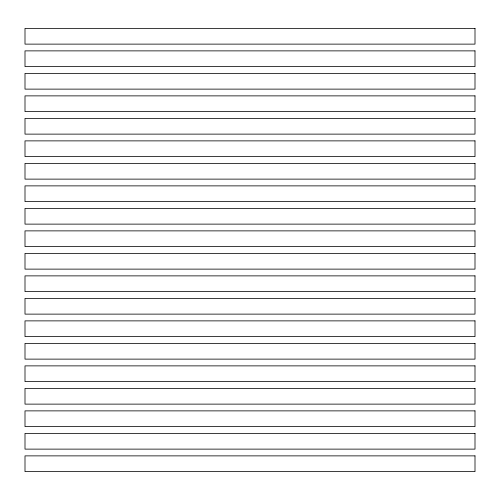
<?xml version="1.0" encoding="UTF-8"?>
<svg xmlns="http://www.w3.org/2000/svg" width="500" height="500" viewBox="0 0 500 500"><rect width="100%" height="100%" fill="white"/><g stroke="black" fill="none" stroke-linecap="round" stroke-linejoin="round"><path stroke-width="0.75" d="M475 28.375L25 28.375L25 44.125L475 44.125L475 28.375M475 50.875L25 50.875L25 66.625L475 66.625L475 50.875M475 73.375L25 73.375L25 89.125L475 89.125L475 73.375M475 95.875L25 95.875L25 111.625L475 111.625L475 95.875M475 118.375L25 118.375L25 134.125L475 134.125L475 118.375M475 140.875L25 140.875L25 156.625L475 156.625L475 140.875M475 163.375L25 163.375L25 179.125L475 179.125L475 163.375M475 185.875L25 185.875L25 201.625L475 201.625L475 185.875M475 208.375L25 208.375L25 224.125L475 224.125L475 208.375M475 230.875L25 230.875L25 246.625L475 246.625L475 230.875M475 253.375L25 253.375L25 269.125L475 269.125L475 253.375M475 275.875L25 275.875L25 291.625L475 291.625L475 275.875M475 298.375L25 298.375L25 314.125L475 314.125L475 298.375M475 320.875L25 320.875L25 336.625L475 336.625L475 320.875M475 343.375L25 343.375L25 359.125L475 359.125L475 343.375M475 365.875L25 365.875L25 381.625L475 381.625L475 365.875M475 388.375L25 388.375L25 404.125L475 404.125L475 388.375M475 410.875L25 410.875L25 426.625L475 426.625L475 410.875M475 433.375L25 433.375L25 449.125L475 449.125L475 433.375M475 455.875L25 455.875L25 471.625L475 471.625L475 455.875"/></g></svg>
